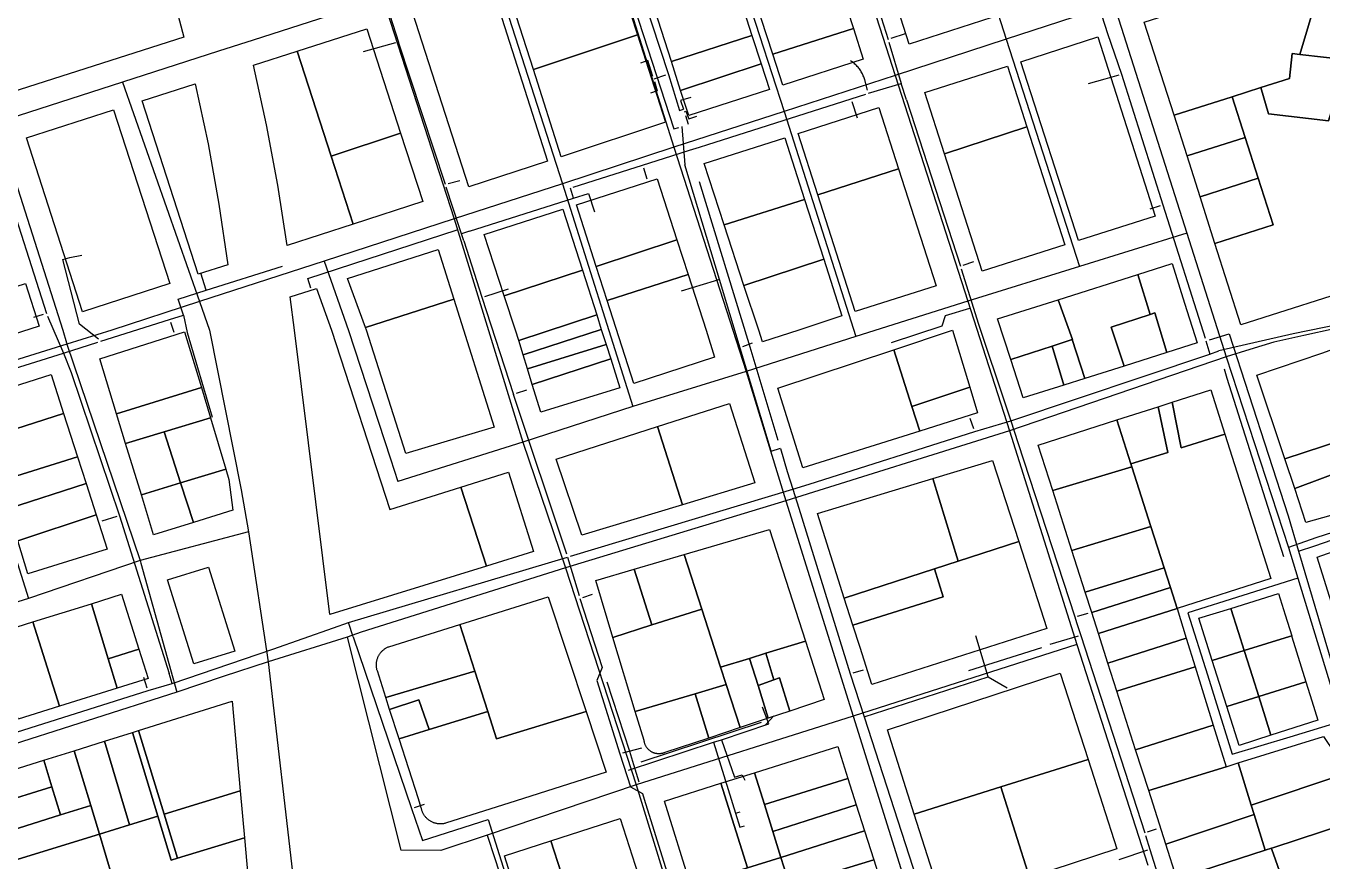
# Model space of a CAD drawing. Extents: x 1876309 to 1899261, y 443723 to 466661.
# Drawn here: x 1890932 to 1893052, y 454132 to 455498 of the extents above; entities that cross this region are included whole.
import ezdxf

# ---------------------------------------------------------------- set-up
doc = ezdxf.new("R2010")
doc.units = 0
doc.header["$MEASUREMENT"] = 0
for name, color, linetype in [('Parcels', 31, 'Continuous'), ('Roads', 7, 'Continuous'), ('Waterlines', 5, 'Continuous')]:
    doc.layers.add(name, color=color, linetype=linetype)

msp = doc.modelspace()

# ---------------------------------------------------------------- linework, layer by layer
at = {"layer": 'Parcels'}
for points in [[(1890977.2, 456127), (1891027.6, 456000.1), (1891074.2, 455871.9), (1891116.9, 455742.2), (1891155.8, 455611.4), (1891190.8, 455479.5), (1890909.1, 455389.6), (1890700, 456038.5), (1890977.2, 456127)], [(1891624.1, 455782.5), (1891785.6, 455276.6), (1891656.8, 455234.9), (1891493.5, 455740.8), (1891624.1, 455782.5)], [(1893093, 455442.4), (1893015.8, 455451.2), (1893060, 455599.2), (1893419.5, 455713.7), (1893517.3, 455407.8), (1893383.2, 455364.7), (1893381.7, 455347.1), (1893269.1, 455356.4), (1893107.6, 455369.8), (1893126.5, 455438.5), (1893093, 455442.4)], [(1891762.3, 455426.7), (1891717.9, 455565.7), (1891888.1, 455620), (1891932.5, 455483.1), (1891762.3, 455426.7)], [(1892952.2, 455397.1), (1892905.4, 455382.1), (1892810.1, 455351.8), (1892761.5, 455504.1), (1893060, 455599.2), (1893015.8, 455451.2), (1893003.5, 455452.6), (1892998.8, 455411.9), (1892952.2, 455397.1)], [(1891955.9, 455538.6), (1891992.7, 455550.1), (1892088.6, 455579.9), (1892119.8, 455482.3), (1891987.9, 455439.4), (1891960.7, 455524), (1891955.9, 455538.6)], [(1892257.6, 455581), (1892285.7, 455493.5), (1892153.8, 455451.5), (1892125.5, 455538.4), (1892257.6, 455581)], [(1892348.9, 455555.3), (1892484.2, 455598.1), (1892512, 455511.7), (1892377, 455467.9), (1892348.9, 455555.3)], [(1891545.1, 455322.3), (1891431.5, 455284.7), (1891375.7, 455456.4), (1891490, 455492.9), (1891545.1, 455322.3)], [(1892153.8, 455451.5), (1892285.7, 455493.5), (1892301.7, 455443.6), (1892170.1, 455401), (1892153.8, 455451.5)], [(1891762.3, 455426.7), (1891932.5, 455483.1), (1891978.6, 455340.4), (1891807.9, 455283.8), (1891762.3, 455426.7)], [(1892134.8, 455435.7), (1892003.1, 455392.4), (1891987.9, 455439.4), (1892119.8, 455482.3), (1892134.8, 455435.7)], [(1892685.3, 455479.8), (1892779.1, 455186.5), (1892653.7, 455146.6), (1892559.5, 455439.3), (1892685.3, 455479.8)], [(1891375.7, 455456.4), (1891431.5, 455284.7), (1891467.5, 455173.7), (1891359.3, 455138.6), (1891344.2, 455237.5), (1891326, 455335.9), (1891304.7, 455433.7), (1891375.7, 455456.4)], [(1893093, 455442.4), (1893062.9, 455342.4), (1892964.8, 455354), (1892952.2, 455397.1), (1892998.8, 455411.9), (1893003.5, 455452.6), (1893015.8, 455451.2), (1893093, 455442.4)], [(1892134.8, 455435.7), (1892148.2, 455393.9), (1892016.4, 455351.3), (1892003.1, 455392.4), (1892134.8, 455435.7)], [(1892569.4, 455332.9), (1892434.4, 455288.8), (1892402.4, 455388.7), (1892537.5, 455432.2), (1892569.4, 455332.9)], [(1892952.2, 455397.1), (1892964.8, 455354), (1893062.9, 455342.4), (1893093, 455442.4), (1893126.5, 455438.5), (1893107.6, 455369.8), (1893104.1, 455357.1), (1893110.2, 455285.3), (1893111.1, 455258), (1893115.6, 455208.2), (1893116.2, 455202.3), (1893121.1, 455156.4), (1893122.1, 455146.5), (1893125.5, 455106.6), (1893128.2, 455075.3), (1892919.4, 455008.8), (1892876.9, 455142.2), (1892972.2, 455172.5), (1892947.9, 455248.7), (1892926.7, 455315.4), (1892905.4, 455382.1), (1892952.2, 455397.1)], [(1891262.7, 455107.3), (1891213.8, 455091.6), (1891122.2, 455375.4), (1891209.2, 455403.2), (1891230.2, 455305.2), (1891248, 455206.5), (1891262.7, 455107.3)], [(1892926.7, 455315.4), (1892831.3, 455285.1), (1892810.1, 455351.8), (1892905.4, 455382.1), (1892926.7, 455315.4)], [(1891075.3, 455360.5), (1891167.8, 455076.7), (1891024.8, 455030.4), (1890933.1, 455315), (1891075.3, 455360.5)], [(1892359.4, 455264), (1892227.5, 455221.7), (1892195.4, 455322.1), (1892327.2, 455364.5), (1892359.4, 455264)], [(1892569.4, 455332.9), (1892631.5, 455139.5), (1892496.2, 455096.5), (1892434.4, 455288.8), (1892569.4, 455332.9)], [(1891545.1, 455322.3), (1891581.2, 455210.4), (1891467.5, 455173.7), (1891431.5, 455284.7), (1891545.1, 455322.3)], [(1892205.8, 455214.1), (1892074.1, 455172.4), (1892041.8, 455272.6), (1892173.5, 455315), (1892205.8, 455214.1)], [(1892947.9, 455248.7), (1892852.6, 455218.4), (1892831.3, 455285.1), (1892926.7, 455315.4), (1892947.9, 455248.7)], [(1892359.4, 455264), (1892420.9, 455072.6), (1892288.8, 455030.5), (1892227.5, 455221.7), (1892359.4, 455264)], [(1891997, 455147.8), (1891865.1, 455104.5), (1891833, 455205.3), (1891964.9, 455247.8), (1891997, 455147.8)], [(1892852.6, 455218.4), (1892947.9, 455248.7), (1892972.2, 455172.5), (1892876.9, 455142.2), (1892852.6, 455218.4)], [(1891842.4, 455098.3), (1891714.7, 455056.6), (1891682, 455156.7), (1891810.6, 455198.1), (1891842.4, 455098.3)], [(1892205.8, 455214.1), (1892237.2, 455116.2), (1892106.2, 455073.1), (1892074.1, 455172.4), (1892205.8, 455214.1)], [(1891632.1, 455051), (1891487.7, 455004.3), (1891458.4, 455084.7), (1891606.3, 455132.3), (1891632.1, 455051)], [(1892015.2, 455091.2), (1891882.9, 455048.9), (1891865.1, 455104.5), (1891997, 455147.8), (1892015.2, 455091.2)], [(1892106.2, 455073.1), (1892237.2, 455116.2), (1892266.9, 455023.6), (1892196.4, 455000), (1892137.1, 454980.9), (1892131.2, 455000), (1892106.2, 455073.1)], [(1891714.7, 455056.6), (1891842.4, 455098.3), (1891865.8, 455025.1), (1891738.2, 454983.5), (1891733.2, 455000), (1891714.7, 455056.6)], [(1892015.2, 455091.2), (1892044.6, 455000), (1892058.4, 454956.2), (1891926.4, 454913), (1891882.9, 455048.9), (1892015.2, 455091.2)], [(1892770.8, 455025.9), (1892707.2, 455005.3), (1892728.7, 454941.5), (1892664.1, 454921.1), (1892643.6, 454984.7), (1892644.1, 454984.9), (1892620.5, 455050), (1892750.7, 455091.4), (1892770.8, 455025.9)], [(1892798.3, 454963.5), (1892778.5, 455028.4), (1892770.8, 455025.9), (1892750.7, 455091.4), (1892806.9, 455109.3), (1892827.4, 455044.2), (1892847.9, 454979.2), (1892798.3, 454963.5)], [(1890931.5, 455076.4), (1890953.9, 455006.6), (1890866.5, 454978.7), (1890844.2, 455048.5), (1890931.5, 455076.4)], [(1891643.8, 454743.3), (1891685.4, 454614.2), (1891429.5, 454535), (1891371.4, 455000), (1891364.6, 455054.5), (1891407.8, 455068.4), (1891432.2, 455000), (1891527.5, 454706.6), (1891643.8, 454743.3)], [(1891632.1, 455051), (1891698.3, 454841.4), (1891553.4, 454798.4), (1891489.3, 455000), (1891487.7, 455004.3), (1891632.1, 455051)], [(1892620.5, 455050), (1892644.1, 454984.9), (1892643.6, 454984.7), (1892610.9, 454974.2), (1892543.1, 454952.2), (1892521.2, 455018.5), (1892620.5, 455050)], [(1892770.8, 455025.9), (1892778.5, 455028.4), (1892798.3, 454963.5), (1892728.7, 454941.5), (1892707.2, 455005.3), (1892770.8, 455025.9)], [(1891745.6, 454959.8), (1891738.2, 454983.5), (1891865.8, 455025.1), (1891873.3, 455001.5), (1891745.6, 454959.8)], [(1891219.2, 454906.5), (1891080.6, 454863.2), (1891053, 454953.3), (1891191.9, 454997.7), (1891219.2, 454906.5)], [(1891752.7, 454936.7), (1891745.6, 454959.8), (1891873.3, 455001.5), (1891881.2, 454976.8), (1891752.7, 454936.7)], [(1892351.8, 454968.2), (1892447.7, 455000.1), (1892475.9, 454906.7), (1892381.3, 454875.2), (1892351.8, 454968.2)], [(1892643.6, 454984.7), (1892664.1, 454921.1), (1892629.9, 454910.3), (1892610.9, 454974.2), (1892643.6, 454984.7)], [(1893146.8, 454870.7), (1893079.6, 454844.5), (1893085.9, 454820.9), (1892991.2, 454789.5), (1892945.5, 454926.5), (1893051.6, 454962.3), (1893065.4, 454967.2), (1893079.3, 454971.7), (1893093.3, 454975.7), (1893107.5, 454979.2), (1893121.8, 454982.2), (1893136.1, 454984.8), (1893138.5, 454959.3), (1893141.9, 454923), (1893146.8, 454870.7)], [(1891752.7, 454936.7), (1891881.2, 454976.8), (1891888.7, 454953.2), (1891760.5, 454911.3), (1891752.7, 454936.7)], [(1892351.8, 454968.2), (1892381.3, 454875.2), (1892394.1, 454835.2), (1892203.1, 454774.9), (1892162.2, 454905.1), (1892351.8, 454968.2)], [(1892629.9, 454910.3), (1892563.4, 454889.3), (1892543.1, 454952.2), (1892610.9, 454974.2), (1892629.9, 454910.3)], [(1891888.7, 454953.2), (1891903.9, 454905.7), (1891774.6, 454865.9), (1891760.5, 454911.3), (1891888.7, 454953.2)], [(1890994, 454863.9), (1890867.6, 454823.6), (1890848, 454887.8), (1890973.6, 454927.9), (1890994, 454863.9)], [(1891219.2, 454906.5), (1891234.1, 454856.8), (1891158.2, 454833.9), (1891095.4, 454814.9), (1891080.6, 454863.2), (1891219.2, 454906.5)], [(1892394.1, 454835.2), (1892381.3, 454875.2), (1892475.9, 454906.7), (1892488.4, 454865), (1892394.1, 454835.2)], [(1892893.4, 454829.8), (1892821.5, 454807.8), (1892807.3, 454882.3), (1892870.3, 454902.4), (1892893.4, 454829.8)], [(1891965.1, 454842.4), (1892082.8, 454880.1), (1892124.4, 454750.4), (1892006.2, 454714.6), (1891965.1, 454842.4)], [(1892893.4, 454829.8), (1892968.3, 454594.1), (1892815.1, 454544.7), (1892804.1, 454579.1), (1892793.8, 454611.3), (1892772.2, 454679.1), (1892741, 454776.8), (1892739.6, 454781.3), (1892800.1, 454800), (1892784, 454874.9), (1892807.3, 454882.3), (1892821.5, 454807.8), (1892893.4, 454829.8)], [(1890994, 454863.9), (1891016.6, 454793.2), (1890889.1, 454752.9), (1890867.6, 454823.6), (1890994, 454863.9)], [(1891234.1, 454856.8), (1891259.3, 454773), (1891185.3, 454750.4), (1891158.2, 454833.9), (1891234.1, 454856.8)], [(1892784, 454874.9), (1892800.1, 454800), (1892739.6, 454781.3), (1892716.5, 454853.4), (1892784, 454874.9)], [(1893007.4, 454741.2), (1893098.2, 454775.2), (1893085.9, 454820.9), (1893079.6, 454844.5), (1893146.8, 454870.7), (1893161.4, 454714.1), (1893156.2, 454714.4), (1893151.1, 454714.6), (1893145.9, 454714.6), (1893140.7, 454714.4), (1893135.6, 454714), (1893130.4, 454713.5), (1893125.3, 454712.8), (1893120.2, 454712), (1893115.2, 454711), (1893110.7, 454709.9), (1893106.3, 454708.7), (1893101.9, 454707.4), (1893097.5, 454705.9), (1893025.9, 454685.7), (1893007.4, 454741.2)], [(1892006.2, 454714.6), (1891841.7, 454664.8), (1891799.5, 454789.4), (1891965.1, 454842.4), (1892006.2, 454714.6)], [(1892716.5, 454853.4), (1892739.6, 454781.3), (1892741, 454776.8), (1892611.6, 454737.9), (1892587.9, 454812.3), (1892716.5, 454853.4)], [(1891158.2, 454833.9), (1891185.3, 454750.4), (1891121.1, 454730.8), (1891095.4, 454814.9), (1891158.2, 454833.9)], [(1893085.9, 454820.9), (1893098.2, 454775.2), (1893007.4, 454741.2), (1892991.2, 454789.5), (1893085.9, 454820.9)], [(1890902.9, 454707.8), (1890889.1, 454752.9), (1891016.6, 454793.2), (1891030.6, 454749.4), (1890902.9, 454707.8)], [(1891206.2, 454685.8), (1891185.3, 454750.4), (1891259.3, 454773), (1891264.4, 454756), (1891270.9, 454705.9), (1891206.2, 454685.8)], [(1892556.3, 454654.2), (1892456.8, 454622.1), (1892415.5, 454757.6), (1892513.3, 454787.2), (1892556.3, 454654.2)], [(1892643.1, 454639.5), (1892611.6, 454737.9), (1892741, 454776.8), (1892772.2, 454679.1), (1892643.1, 454639.5)], [(1891643.8, 454743.3), (1891721.6, 454767.9), (1891762.4, 454638), (1891685.4, 454614.2), (1891643.8, 454743.3)], [(1892415.5, 454757.6), (1892456.8, 454622.1), (1892418.1, 454609.5), (1892270.8, 454562), (1892226.7, 454700.4), (1892415.5, 454757.6)], [(1891030.6, 454749.4), (1891047, 454698.1), (1890918.8, 454655.8), (1890902.9, 454707.8), (1891030.6, 454749.4)], [(1891206.2, 454685.8), (1891141.1, 454665.5), (1891121.1, 454730.8), (1891185.3, 454750.4), (1891206.2, 454685.8)], [(1890918.8, 454655.8), (1891047, 454698.1), (1891064.9, 454641.9), (1890935.3, 454601.6), (1890918.8, 454655.8)], [(1892207.2, 454491.5), (1892142.7, 454471.6), (1892115.9, 454463.3), (1892068.4, 454448.7), (1892037.6, 454544), (1892008.8, 454633), (1892148.7, 454674.2), (1892207.2, 454491.5)], [(1892772.2, 454679.1), (1892793.8, 454611.3), (1892664.8, 454571.8), (1892643.1, 454639.5), (1892772.2, 454679.1)], [(1892285, 454517.5), (1892432.5, 454563.9), (1892418.1, 454609.5), (1892456.8, 454622.1), (1892556.3, 454654.2), (1892602.1, 454512.4), (1892315.9, 454420.7), (1892296.7, 454481), (1892285, 454517.5)], [(1893096.6, 454647.5), (1893125.6, 454554.2), (1893073.1, 454536.8), (1893044.3, 454628.9), (1893096.6, 454647.5)], [(1892008.8, 454633), (1892037.6, 454544), (1891956.1, 454517.9), (1891927.3, 454609.1), (1892008.8, 454633)], [(1891231, 454612.7), (1891274, 454475.2), (1891206.8, 454454.1), (1891163.7, 454591.6), (1891231, 454612.7)], [(1891927.3, 454609.1), (1891956.1, 454517.9), (1891892.4, 454497.4), (1891864.2, 454590.6), (1891927.3, 454609.1)], [(1892418.1, 454609.5), (1892432.5, 454563.9), (1892285, 454517.5), (1892270.8, 454562), (1892418.1, 454609.5)], [(1892793.8, 454611.3), (1892804.1, 454579.1), (1892675.5, 454538.1), (1892664.8, 454571.8), (1892793.8, 454611.3)], [(1891117.1, 454478.1), (1891066.8, 454462.4), (1891039.4, 454552.7), (1891088.8, 454568.2), (1891117.1, 454478.1)], [(1891848.4, 454376.5), (1891701.8, 454331.6), (1891687.5, 454376.5), (1891666.5, 454442.6), (1891642.2, 454518.7), (1891786.2, 454563.7), (1891848.4, 454376.5)], [(1892804.1, 454579.1), (1892815.1, 454544.7), (1892686.5, 454503.8), (1892675.5, 454538.1), (1892804.1, 454579.1)], [(1892903.2, 454545), (1892980.8, 454569.6), (1892991.7, 454534.5), (1893002.5, 454499.9), (1892999.1, 454498.9), (1892924.9, 454476.1), (1892915.6, 454505.8), (1892903.2, 454545)], [(1891066.8, 454462.4), (1891081.3, 454414.7), (1890987.1, 454385.2), (1890943.7, 454522.8), (1891039.4, 454552.7), (1891066.8, 454462.4)], [(1892077.5, 454420.4), (1892026.6, 454405.4), (1891929, 454376.6), (1891892.4, 454497.4), (1891956.1, 454517.9), (1892037.6, 454544), (1892068.4, 454448.7), (1892077.5, 454420.4)], [(1892830, 454496.5), (1892702, 454455.3), (1892686.5, 454503.8), (1892815.1, 454544.7), (1892830, 454496.5)], [(1892903.2, 454545), (1892915.6, 454505.8), (1892924.9, 454476.1), (1892872.5, 454459.9), (1892850.8, 454528.9), (1892903.2, 454545)], [(1890906.5, 454406.3), (1890894.7, 454444.1), (1890876.6, 454501.8), (1890943.7, 454522.8), (1890987.1, 454385.2), (1890919.7, 454364.1), (1890906.5, 454406.3)], [(1891642.2, 454518.7), (1891666.5, 454442.6), (1891521, 454399.1), (1891507.1, 454442.7), (1891506.7, 454443.7), (1891506.4, 454444.8), (1891506.2, 454445.9), (1891506, 454446.9), (1891505.8, 454448), (1891505.7, 454449.1), (1891505.6, 454450.2), (1891505.5, 454451.3), (1891505.5, 454452.4), (1891505.5, 454453.5), (1891505.5, 454454.6), (1891505.6, 454455.7), (1891505.7, 454456.8), (1891505.9, 454457.8), (1891506.1, 454458.9), (1891506.3, 454460), (1891506.6, 454461.1), (1891506.9, 454462.1), (1891507.2, 454463.2), (1891507.6, 454464.2), (1891508, 454465.2), (1891508.5, 454466.2), (1891509, 454467.2), (1891509.5, 454468.1), (1891510, 454469.1), (1891510.6, 454470), (1891511.2, 454470.9), (1891511.9, 454471.8), (1891512.5, 454472.7), (1891513.2, 454473.5), (1891514, 454474.3), (1891514.7, 454475.1), (1891515.5, 454475.9), (1891516.3, 454476.6), (1891517.2, 454477.3), (1891518, 454478), (1891518.9, 454478.7), (1891519.8, 454479.3), (1891520.8, 454479.9), (1891521.7, 454480.4), (1891522.7, 454481), (1891523.6, 454481.4), (1891524.6, 454481.9), (1891525.7, 454482.3), (1891642.2, 454518.7)], [(1892830, 454496.5), (1892844.6, 454449.2), (1892716.5, 454409.9), (1892702, 454455.3), (1892830, 454496.5)], [(1893002.5, 454499.9), (1893002.9, 454498.5), (1893025.9, 454424.7), (1892948.7, 454400.8), (1892938.4, 454433.4), (1892925.4, 454474.7), (1892924.9, 454476.1), (1892999.1, 454498.9), (1893002.5, 454499.9)], [(1891117.1, 454478.1), (1891132, 454430.6), (1891081.3, 454414.7), (1891066.8, 454462.4), (1891117.1, 454478.1)], [(1892181.6, 454377), (1892164.7, 454431.5), (1892155.4, 454428.2), (1892142.7, 454471.6), (1892207.2, 454491.5), (1892237.8, 454395.8), (1892181.6, 454377)], [(1892948.7, 454400.8), (1892896.3, 454384.5), (1892872.5, 454459.9), (1892924.9, 454476.1), (1892925.4, 454474.7), (1892938.4, 454433.4), (1892948.7, 454400.8)], [(1892129.9, 454419), (1892146.5, 454365.4), (1892100.2, 454350), (1892077.5, 454420.4), (1892068.4, 454448.7), (1892115.9, 454463.3), (1892129.9, 454419)], [(1892142.7, 454471.6), (1892155.4, 454428.2), (1892129.9, 454419), (1892115.9, 454463.3), (1892142.7, 454471.6)], [(1891591.7, 454346.8), (1891575, 454395.2), (1891527.2, 454379.9), (1891521, 454399.1), (1891666.5, 454442.6), (1891687.5, 454376.5), (1891591.7, 454346.8)], [(1892385.3, 454208.3), (1892341.2, 454346.2), (1892623.9, 454439.3), (1892669.5, 454298.1), (1892526.6, 454253), (1892385.3, 454208.3)], [(1892844.6, 454449.2), (1892874.1, 454354), (1892747.2, 454313.8), (1892716.5, 454409.9), (1892844.6, 454449.2)], [(1892026.6, 454405.4), (1892077.5, 454420.4), (1892100.2, 454350), (1892049, 454333), (1892026.6, 454405.4)], [(1892155.4, 454428.2), (1892164.7, 454431.5), (1892181.6, 454377), (1892146.5, 454365.4), (1892129.9, 454419), (1892155.4, 454428.2)], [(1892968.6, 454337.7), (1892959.1, 454367.8), (1892948.7, 454400.8), (1893025.9, 454424.7), (1893035.5, 454393.8), (1893045.3, 454362.3), (1892968.6, 454337.7)], [(1891116.5, 454345.3), (1891269.7, 454393.4), (1891282.8, 454246.8), (1891158.3, 454208.3), (1891116.5, 454345.3)], [(1891591.7, 454346.8), (1891542.7, 454331.7), (1891527.2, 454379.9), (1891575, 454395.2), (1891591.7, 454346.8)], [(1892049, 454333), (1891977.3, 454309.2), (1891976.6, 454308.9), (1891975.8, 454308.6), (1891975, 454308.3), (1891974.1, 454308), (1891973.3, 454307.8), (1891972.5, 454307.6), (1891971.7, 454307.5), (1891970.8, 454307.4), (1891970, 454307.3), (1891969.1, 454307.2), (1891968.3, 454307.2), (1891967.4, 454307.2), (1891966.6, 454307.2), (1891965.7, 454307.2), (1891964.9, 454307.3), (1891964, 454307.4), (1891963.2, 454307.6), (1891962.4, 454307.7), (1891961.5, 454307.9), (1891960.7, 454308.1), (1891959.9, 454308.4), (1891959.1, 454308.7), (1891958.3, 454309), (1891957.5, 454309.3), (1891956.8, 454309.7), (1891956, 454310.1), (1891955.3, 454310.5), (1891954.6, 454310.9), (1891953.8, 454311.4), (1891953.2, 454311.9), (1891952.5, 454312.4), (1891951.8, 454313), (1891951.2, 454313.5), (1891950.6, 454314.1), (1891950, 454314.7), (1891949.4, 454315.3), (1891948.8, 454316), (1891948.3, 454316.6), (1891947.8, 454317.3), (1891947.3, 454318), (1891946.9, 454318.7), (1891946.4, 454319.5), (1891946, 454320.2), (1891945.6, 454321), (1891945.3, 454321.8), (1891945, 454322.5), (1891944.7, 454323.3), (1891944.4, 454324.1), (1891944.2, 454325), (1891943.9, 454325.8), (1891943.8, 454326.6), (1891943.6, 454327.4), (1891943.5, 454328.3), (1891943.4, 454329.1), (1891929, 454376.6), (1892026.6, 454405.4), (1892049, 454333)], [(1892968.6, 454337.7), (1892916.4, 454321), (1892896.3, 454384.5), (1892948.7, 454400.8), (1892959.1, 454367.8), (1892968.6, 454337.7)], [(1891848.4, 454376.5), (1891881.4, 454277.3), (1891734, 454230.3), (1891618.6, 454193.5), (1891617.6, 454193.3), (1891616.5, 454193), (1891615.4, 454192.8), (1891614.3, 454192.7), (1891613.2, 454192.6), (1891612.1, 454192.5), (1891611, 454192.4), (1891609.9, 454192.4), (1891608.8, 454192.5), (1891607.7, 454192.5), (1891606.6, 454192.6), (1891605.5, 454192.8), (1891604.4, 454193), (1891603.3, 454193.2), (1891602.2, 454193.5), (1891601.2, 454193.8), (1891600.1, 454194.1), (1891599.1, 454194.5), (1891598.1, 454194.9), (1891597.1, 454195.3), (1891596.1, 454195.8), (1891595.1, 454196.3), (1891594.1, 454196.8), (1891593.2, 454197.4), (1891592.3, 454198), (1891591.4, 454198.7), (1891590.5, 454199.3), (1891589.6, 454200.1), (1891588.8, 454200.8), (1891588, 454201.5), (1891587.2, 454202.3), (1891586.5, 454203.1), (1891585.8, 454204), (1891585.1, 454204.8), (1891584.4, 454205.7), (1891583.8, 454206.6), (1891583.2, 454207.6), (1891582.6, 454208.5), (1891582.1, 454209.5), (1891581.6, 454210.5), (1891581.1, 454211.5), (1891580.7, 454212.5), (1891580.3, 454213.5), (1891580, 454214.6), (1891579.7, 454215.6), (1891579.4, 454216.7), (1891579.1, 454217.8), (1891578.9, 454218.9), (1891574.2, 454233.5), (1891558.4, 454282.8), (1891542.7, 454331.7), (1891591.7, 454346.8), (1891687.5, 454376.5), (1891701.8, 454331.6), (1891848.4, 454376.5)], [(1892874.1, 454354), (1892895.1, 454286), (1892768.6, 454247), (1892747.2, 454313.8), (1892874.1, 454354)], [(1891060.6, 454327.8), (1891101.9, 454190.9), (1891052.4, 454175.6), (1891038.3, 454222.6), (1891011.2, 454312.3), (1891060.6, 454327.8)], [(1891106.5, 454342.2), (1891148.2, 454205.2), (1891101.9, 454190.9), (1891060.6, 454327.8), (1891106.5, 454342.2)], [(1891116.5, 454345.3), (1891158.3, 454208.3), (1891180.4, 454136.2), (1891170.1, 454133), (1891148.2, 454205.2), (1891106.5, 454342.2), (1891116.5, 454345.3)], [(1892914.9, 454292.2), (1893054.4, 454335.5), (1893092.9, 454278.5), (1893093.1, 454278.2), (1893093.3, 454278), (1893093.5, 454277.7), (1893093.6, 454277.5), (1893093.8, 454277.2), (1893094, 454277), (1893094.1, 454276.7), (1893094.3, 454276.4), (1893094.4, 454276.2), (1892936.2, 454223.2), (1892914.9, 454292.2)], [(1890989, 454207.2), (1890974.9, 454253), (1890961.5, 454296.8), (1891011.2, 454312.3), (1891038.3, 454222.6), (1890989, 454207.2)], [(1892276.7, 454267), (1892140, 454224.4), (1892123.7, 454276.2), (1892260.2, 454319.3), (1892276.7, 454267)], [(1890883.1, 454224.7), (1890869.4, 454267.9), (1890961.5, 454296.8), (1890974.9, 454253), (1890883.1, 454224.7)], [(1892573.9, 454104.8), (1892526.6, 454253), (1892669.5, 454298.1), (1892716.8, 454151.9), (1892573.9, 454104.8)], [(1892895.1, 454286), (1892914.9, 454292.2), (1892936.2, 454223.2), (1892941.1, 454208), (1892796.5, 454159.6), (1892768.6, 454247), (1892895.1, 454286)], [(1892140, 454224.4), (1892153.9, 454180.1), (1892167.2, 454137.8), (1892112.2, 454120.4), (1892069.1, 454259), (1892123.7, 454276.2), (1892140, 454224.4)], [(1892276.7, 454267), (1892290.4, 454223.9), (1892153.9, 454180.1), (1892140, 454224.4), (1892276.7, 454267)], [(1892969.4, 454152.8), (1892959.1, 454149.5), (1892941.1, 454208), (1892936.2, 454223.2), (1893094.4, 454276.2), (1893101.5, 454264.9), (1893108.2, 454253.5), (1893114.6, 454241.8), (1893120.4, 454229.9), (1893125.9, 454217.8), (1893131, 454205.5), (1892973.1, 454154.1), (1892969.4, 454152.8)], [(1890989, 454207.2), (1890897.6, 454178.7), (1890883.1, 454224.7), (1890974.9, 454253), (1890989, 454207.2)], [(1891282.8, 454246.8), (1891289.7, 454169.5), (1891180.4, 454136.2), (1891158.3, 454208.3), (1891282.8, 454246.8)], [(1892069.1, 454259), (1892112.2, 454120.4), (1892019.7, 454091.2), (1891976.6, 454229.9), (1892069.1, 454259)], [(1892385.3, 454208.3), (1892526.6, 454253), (1892573.9, 454104.8), (1892433.3, 454058.5), (1892385.3, 454208.3)], [(1890989, 454207.2), (1891038.3, 454222.6), (1891052.4, 454175.6), (1890912.3, 454132.4), (1890897.6, 454178.7), (1890989, 454207.2)], [(1892167.2, 454137.8), (1892153.9, 454180.1), (1892290.4, 454223.9), (1892304, 454181), (1892167.2, 454137.8)], [(1891180.4, 454136.2), (1891289.7, 454169.5), (1891296.8, 454089.3), (1891097.2, 454026.8), (1891073.5, 454105.7), (1891052.4, 454175.6), (1891101.9, 454190.9), (1891148.2, 454205.2), (1891170.1, 454133), (1891180.4, 454136.2)], [(1891790.9, 454164.8), (1891904.3, 454201.1), (1891938.3, 454094.4), (1891824.5, 454060.2), (1891790.9, 454164.8)], [(1892959.1, 454149.5), (1892814.8, 454102.4), (1892796.5, 454159.6), (1892941.1, 454208), (1892959.1, 454149.5)], [(1893131, 454205.5), (1893133.2, 454198.9), (1893135.3, 454192.2), (1893137.2, 454185.5), (1893138.8, 454178.7), (1893140.3, 454171.8), (1893141, 454168.3), (1893144, 454136.2), (1893147.2, 454100.5), (1893003.6, 454055.2), (1892970.2, 454150.6), (1892969.4, 454152.8), (1892973.1, 454154.1), (1893131, 454205.5)], [(1892318.9, 454133.9), (1892181.6, 454091.9), (1892167.2, 454137.8), (1892304, 454181), (1892318.9, 454133.9)], [(1891052.4, 454175.6), (1891073.5, 454105.7), (1890933.8, 454064.5), (1890912.3, 454132.4), (1891052.4, 454175.6)], [(1891858.4, 453871.7), (1891805.1, 453854.4), (1891714.8, 454140.4), (1891790.9, 454164.8), (1891824.5, 454060.2), (1891836, 454024.5), (1891852.1, 453974.5), (1891829.4, 453967.4), (1891858.4, 453871.7)], [(1892214.8, 453986.4), (1892067.2, 453938.4), (1892019.7, 454091.2), (1892112.2, 454120.4), (1892167.2, 454137.8), (1892181.6, 454091.9), (1892197.4, 454041.8), (1892214.8, 453986.4)], [(1892969.4, 454152.8), (1892970.2, 454150.6), (1893003.6, 454055.2), (1893006.3, 454047.3), (1892848.4, 453997.2), (1892814.8, 454102.4), (1892959.1, 454149.5), (1892969.4, 454152.8)], [(1892334.3, 454085.3), (1892197.4, 454041.8), (1892181.6, 454091.9), (1892318.9, 454133.9), (1892334.3, 454085.3)]]:
    msp.add_lwpolyline(points, close=True, dxfattribs=at)
at = {"layer": 'Roads'}
for p, q in [((1892420.4, 455835.6), (1892535.7, 455476.3)), ((1892238.5, 455776.7), (1892354.1, 455417)), ((1892055.8, 455718.3), (1892172.6, 455358)), ((1891693.9, 455599.5), (1891809.7, 455239.8)), ((1891515.8, 455543.1), (1891303.9, 455474.5)), ((1891515.8, 455543.1), (1891632.6, 455182.3)), ((1891919.4, 455529.3), (1891992.2, 455299.4)), ((1892711.5, 455533.4), (1892535.7, 455476.3)), ((1892711.5, 455533.4), (1892831.2, 455159.1)), ((1892535.7, 455476.3), (1892354.1, 455417)), ((1892535.7, 455476.3), (1892655.5, 455104.5)), ((1892354.1, 455417), (1892172.6, 455358)), ((1892354.1, 455417), (1892472.7, 455047.4)), ((1891090, 455405.8), (1890884.2, 455339.4)), ((1891090, 455405.8), (1891215.9, 455046.8)), ((1892172.6, 455358), (1891992.2, 455299.4)), ((1892172.6, 455358), (1892289.7, 454989.8)), ((1891992.2, 455299.4), (1891809.7, 455239.8)), ((1891992.2, 455299.4), (1892110.3, 454932.5)), ((1891809.7, 455239.8), (1891632.6, 455182.3)), ((1891809.7, 455239.8), (1891925, 454875.2)), ((1891632.6, 455182.3), (1891420.3, 455113.3)), ((1891632.6, 455182.3), (1891745.1, 454816.8)), ((1892831.2, 455159.1), (1892655.5, 455104.5)), ((1892831.2, 455159.1), (1892895.3, 454956.8)), ((1891420.3, 455113.3), (1891215.9, 455046.8)), ((1892655.5, 455104.5), (1892472.7, 455047.4)), ((1892472.7, 455047.4), (1892289.7, 454989.8)), ((1892472.7, 455047.4), (1892541.2, 454835.5)), ((1892289.7, 454989.8), (1892110.3, 454932.5)), ((1890999.2, 454977.1), (1890822.5, 454922.1)), ((1890999.2, 454977.1), (1891119, 454623.2)), ((1892895.3, 454956.8), (1892541.2, 454835.5)), ((1892895.3, 454956.8), (1892997.2, 454644.9)), ((1890822.5, 454922.1), (1890936.5, 454561.4)), ((1892110.3, 454932.5), (1891925, 454875.2)), ((1892110.3, 454932.5), (1892175.3, 454720.9)), ((1891925, 454875.2), (1891745.1, 454816.8)), ((1892541.2, 454835.5), (1892175.3, 454720.9)), ((1892541.2, 454835.5), (1892651.1, 454486)), ((1891745.1, 454816.8), (1891540.4, 454752.5)), ((1891745.1, 454816.8), (1891815, 454611.5)), ((1892175.3, 454720.9), (1891815, 454611.5)), ((1892175.3, 454720.9), (1892285.3, 454368.5)), ((1891296.4, 454670.2), (1891119, 454623.2)), ((1891296.4, 454670.2), (1891328.7, 454457.8)), ((1892997.2, 454644.9), (1893012.3, 454594.4)), ((1891119, 454623.2), (1890936.5, 454561.4)), ((1891815, 454611.5), (1891930.3, 454256.2)), ((1893012.3, 454594.4), (1893083.8, 454360.6)), ((1890936.5, 454561.4), (1890748.2, 454502.5)), ((1891457.6, 454498.2), (1891328.7, 454457.8)), ((1891457.6, 454498.2), (1891545.7, 454149.6)), ((1892651.1, 454486), (1892285.3, 454368.5)), ((1892651.1, 454486), (1892767, 454124.8)), ((1891328.7, 454457.8), (1891373.3, 454071.3)), ((1891178.9, 454408), (1890817, 454292)), ((1892285.3, 454368.5), (1891930.3, 454256.2)), ((1892285.3, 454368.5), (1892399.4, 454004.1)), ((1891930.3, 454256.2), (1891686.4, 454174.1)), ((1891930.3, 454256.2), (1892042.9, 453890.2))]:
    msp.add_line(p, q, dxfattribs=at)
for points in [[(1891303.9, 455474.5), (1891247.4, 455456.5), (1891090, 455405.8)], [(1890884.2, 455339.4), (1890992.6, 455000.1), (1890998.4, 454979.3), (1890999.2, 454977.1)], [(1891420.3, 455113.3), (1891460.1, 454999.8), (1891528.3, 454789.7), (1891540.4, 454752.5)], [(1891215.9, 455046.8), (1891072.6, 455000.1), (1890999.2, 454977.1)], [(1891215.9, 455046.8), (1891232.3, 455000.1), (1891284.2, 454739), (1891296.4, 454670.2)], [(1893123.3, 455010.3), (1893072, 455002.3), (1893022.3, 454991.3), (1892973.5, 454980.4), (1892933.9, 454968.6), (1892895.3, 454956.8)], [(1893947.4, 454316.8), (1893203.7, 454671.7), (1893171.7, 454682.6), (1893146.9, 454685), (1893123.1, 454681.6), (1893084.7, 454674.1), (1893041.8, 454660.3), (1892997.2, 454644.9)], [(1891119, 454623.2), (1891120.4, 454619.2), (1891178.9, 454408)], [(1891815, 454611.5), (1891480.4, 454506.1), (1891457.6, 454498.2)], [(1893012.3, 454594.4), (1892832.9, 454538), (1892864.7, 454436.2)], [(1891328.7, 454457.8), (1891254.9, 454433.4), (1891178.9, 454408)], [(1892864.7, 454436.2), (1892905.3, 454306.4), (1893000.1, 454335.1), (1893083.8, 454360.6)], [(1891686.4, 454174.1), (1891611, 454148.9), (1891545.7, 454149.6)], [(1891686.4, 454174.1), (1891699, 454136.1), (1891804, 453812.5), (1891859.2, 453783.8), (1891916.4, 453361.8), (1891967.3, 452944.4)]]:
    msp.add_lwpolyline(points, dxfattribs=at)
at = {"layer": 'Waterlines', "color": 5}
for p, q in [((1891506, 455581.9), (1891541.6, 455471.3)), ((1891937, 455559.2), (1891983, 455418.6)), ((1892682.8, 455543.9), (1892701.3, 455485.3)), ((1891618.4, 455238.6), (1891541.6, 455471.3)), ((1892370.3, 455484.8), (1892346.8, 455477.1)), ((1892701.3, 455485.3), (1892724.3, 455418.7)), ((1891537, 455470), (1891484, 455455.4)), ((1891978.3, 455417.1), (1891959.1, 455410.8)), ((1892696.7, 455410.8), (1892669.4, 455402.9)), ((1892719.8, 455417.4), (1892696.7, 455410.8)), ((1892724.3, 455418.7), (1892791.7, 455205.1)), ((1892047.5, 455303.9), (1892305.8, 455386.5)), ((1892310.2, 455387.9), (1892363.9, 455403.8)), ((1892283.3, 455374.2), (1892291.7, 455347.3)), ((1892015.9, 455336.7), (1892011.4, 455350.9)), ((1892004.8, 455333.4), (1892010.2, 455270.4)), ((1892033.7, 455299.5), (1892047.5, 455303.9)), ((1891940.7, 455270.1), (1891988.7, 455285.1)), ((1891988.7, 455285.1), (1892004.2, 455290.1)), ((1892004.2, 455290.1), (1892017.8, 455294.4)), ((1892017.8, 455294.4), (1892033.7, 455299.5)), ((1891827.4, 455234.2), (1891940.7, 455270.1)), ((1891942.1, 455265.6), (1891947.7, 455248)), ((1892066.6, 455083.2), (1892010.2, 455270.4)), ((1890895.7, 455247.5), (1890965.9, 455027.5)), ((1891623.1, 455239.9), (1891641.9, 455245)), ((1892033.4, 455243.6), (1892114.6, 454978.4)), ((1891642, 455166), (1891619.8, 455234.2)), ((1891827.7, 455216.1), (1891822.8, 455232.7)), ((1891827.7, 455216.1), (1891852.3, 455223.9)), ((1891852.3, 455223.9), (1891862.1, 455193.5)), ((1891657.8, 455162.2), (1891827.7, 455216.1)), ((1892787.2, 455203.6), (1892770.4, 455197.9)), ((1892791.7, 455205.1), (1892860.9, 454987.3)), ((1891644.5, 455158), (1891642, 455166)), ((1891657.8, 455162.2), (1891644.5, 455158)), ((1891648.4, 455146.2), (1891644.5, 455158)), ((1891648.4, 455146.2), (1891678.2, 455054)), ((1891004.2, 455118.8), (1891023.8, 455122.8)), ((1892465.1, 455106.6), (1892482.6, 455112.5)), ((1891227.3, 455065.8), (1891218.4, 455093.3)), ((1891227.3, 455065.8), (1891352.1, 455105.1)), ((1892058.2, 455080.6), (1892003.9, 455064)), ((1892066.6, 455083.2), (1892058.2, 455080.6)), ((1892151.4, 454802.4), (1892066.6, 455083.2)), ((1891678.2, 455054), (1891729.5, 454895.2)), ((1891682.8, 455055.4), (1891721.6, 455067.8)), ((1890960.5, 455025.9), (1890944.7, 455021)), ((1890967.7, 455023.1), (1890993.5, 454962.6)), ((1891054.7, 454982.2), (1891167.3, 455017.7)), ((1891167.3, 455017.7), (1891189.9, 455024.6)), ((1891168.9, 455013), (1891174.1, 454997.1)), ((1891189.9, 455024.6), (1891195.8, 454996.1)), ((1891195.8, 454996.1), (1891237.1, 454857.6)), ((1890749.8, 454885.6), (1890993.5, 454962.6)), ((1890993.5, 454962.6), (1891050, 454980.7)), ((1890993.5, 454962.6), (1891006.2, 454930.8)), ((1892104.9, 454973.6), (1892120.6, 454979.3)), ((1892114.6, 454978.4), (1892162.1, 454820.5)), ((1892862.3, 454982.7), (1892868.4, 454961)), ((1892868.4, 454961), (1892883.6, 454966.1)), ((1892543.3, 454852), (1892868.4, 454961)), ((1891006.2, 454930.8), (1891085.4, 454696.6)), ((1892892, 454937), (1892896.5, 454921.4)), ((1892896.5, 454921.4), (1892988.9, 454629.8)), ((1891751.2, 454902.2), (1891734.2, 454896.7)), ((1891816.8, 454633.6), (1891729.5, 454895.2)), ((1892482.9, 454839), (1892476.8, 454855.9)), ((1892484.5, 454834.5), (1892543.3, 454852)), ((1892213.1, 454748.4), (1892484.5, 454834.5)), ((1892151.4, 454802.4), (1892166.2, 454806.9)), ((1892166.3, 454806.6), (1892177.6, 454768.9)), ((1892177.6, 454768.9), (1892186.4, 454739.9)), ((1891823, 454630.5), (1892186.4, 454739.9)), ((1892186.4, 454739.9), (1892213.1, 454748.4)), ((1892186.4, 454739.9), (1892196.4, 454708.8)), ((1892196.4, 454708.8), (1892280.6, 454438)), ((1891081.2, 454695.3), (1891056.4, 454687.5)), ((1891085.4, 454696.6), (1891166.3, 454438.8)), ((1892996.8, 454696.3), (1893013.9, 454638.5)), ((1893013.9, 454638.5), (1893040.2, 454647.4)), ((1893040.2, 454647.4), (1893083, 454662)), ((1891459.7, 454521.7), (1891818.3, 454629.1)), ((1891818.3, 454629.1), (1891837.1, 454566)), ((1893013.9, 454638.5), (1893079.3, 454418.2)), ((1891838.5, 454561.4), (1891875, 454448.3)), ((1891843.1, 454562.9), (1891859.1, 454568.1)), ((1891435.3, 454513.2), (1891459.7, 454521.7)), ((1891467.5, 454498.7), (1891459.7, 454521.7)), ((1892652, 454532.2), (1892669.5, 454537.2)), ((1891336.3, 454478.1), (1891435.3, 454513.2)), ((1891467.5, 454498.7), (1891562.9, 454217.6)), ((1892506, 454433), (1892486, 454500)), ((1892653.3, 454499.6), (1892606.9, 454486.1)), ((1891171.5, 454422.4), (1891336.3, 454478.1)), ((1892474.7, 454443.7), (1892594, 454481)), ((1891171.5, 454422.4), (1891166.3, 454438.8)), ((1892280.6, 454438), (1892303.5, 454367.5)), ((1892285.4, 454439.4), (1892302.3, 454444.5)), ((1892303.5, 454367.5), (1892506, 454433)), ((1892506, 454433), (1892537, 454415)), ((1891130.8, 454414.8), (1891124.9, 454432.1)), ((1891132.1, 454410.9), (1891171.5, 454422.4)), ((1890850.5, 454321.5), (1891132.1, 454410.9)), ((1892147.2, 454356.4), (1892137, 454383.5)), ((1892142.1, 454354.6), (1892155.5, 454369.5)), ((1891938.6, 454293.9), (1892135.3, 454358.8)), ((1892070, 454330), (1892147.2, 454356.4)), ((1892303.5, 454367.5), (1892401.1, 454066.5)), ((1892057, 454326), (1892070, 454330)), ((1891908.7, 454308.5), (1891939.8, 454317)), ((1891917.6, 454280.5), (1892057, 454326)), ((1892057, 454326), (1892093, 454210)), ((1891567.7, 454219.2), (1891584.2, 454224.9)), ((1892093, 454210), (1892100.2, 454212.4)), ((1892093, 454210), (1892100, 454187)), ((1892100, 454187), (1892107.8, 454189.6)), ((1892766.9, 454179.5), (1892781.4, 454184.3)), ((1892766.6, 454149.5), (1892719.8, 454133.7))]:
    msp.add_line(p, q, dxfattribs=at)
at = {"layer": 'Waterlines', "color": 3}
for p, q in [((1892327.3, 455523.7), (1892342.3, 455475.6)), ((1892343.7, 455471.1), (1892363.9, 455403.8)), ((1892372.6, 455376.9), (1892363.9, 455403.8)), ((1892372.6, 455376.9), (1892460.6, 455105.1)), ((1892462, 455100.5), (1892490.1, 455010.1)), ((1892490.1, 455010.1), (1892535.1, 454876.4)), ((1892535.1, 454876.4), (1892543.3, 454852)), ((1892543.3, 454852), (1892554.6, 454816.5)), ((1892554.6, 454816.5), (1892647.8, 454531)), ((1892647.8, 454531), (1892650.7, 454522)), ((1892650.7, 454522), (1892657.4, 454500.8)), ((1892657.4, 454500.8), (1892762.1, 454177.8)), ((1892763.5, 454173.3), (1892770.4, 454150.7)), ((1892770.4, 454150.7), (1892847.9, 453908.2))]:
    msp.add_line(p, q, dxfattribs=at)
at = {"layer": 'Waterlines', "color": 5}
for points in [[(1891891.8, 455638.9), (1891992, 455329.3), (1892000.2, 455331.9)], [(1891957.8, 455415), (1891949.4, 455441.2), (1891937.4, 455436.9)], [(1892308.9, 455392.6), (1892304.3, 455409.5), (1892303.8, 455411.3), (1892303.2, 455413), (1892302.6, 455414.7), (1892301.9, 455416.4), (1892301.2, 455418.1), (1892300.4, 455419.7), (1892299.5, 455421.3), (1892298.6, 455422.9), (1892297.6, 455424.5), (1892296.6, 455426), (1892295.5, 455427.5), (1892294.4, 455428.9), (1892293.2, 455430.3), (1892292, 455431.7), (1892290.7, 455433), (1892289.4, 455434.3), (1892288.1, 455435.5), (1892286.7, 455436.7), (1892285.3, 455437.8), (1892283.8, 455438.9), (1892282.3, 455439.9), (1892280.7, 455440.9)], [(1891983, 455418.6), (1892001.2, 455359.6), (1892007.7, 455361.8)], [(1891960.3, 455406.7), (1891964.7, 455391.7), (1891953.8, 455388)], [(1892020, 455380.6), (1892003, 455375.6), (1892007.7, 455361.8)], [(1892009.2, 455357.4), (1892011.4, 455358.2), (1892016.5, 455345.8), (1892029.6, 455350.1)], [(1891398.2, 455068.7), (1891393.3, 455084.5), (1891637.4, 455164.5)], [(1891050.9, 454985.2), (1891019.9, 455009.8), (1890992.4, 455115.9), (1891004.2, 455118.8)], [(1891189.9, 455024.6), (1891181.1, 455051.1), (1891227.3, 455065.8)], [(1892475.7, 455035.4), (1892436, 455023.6), (1892430.1, 455006.9), (1892347.6, 454979.4)], [(1893130.3, 455019.7), (1893004.7, 454994.4), (1892883.6, 454966.1)], [(1892867.9, 454984.5), (1892900.1, 454994.4), (1892996.8, 454696.3)], [(1891875, 454448.3), (1891866, 454427.3), (1891903.9, 454307.2)], [(1891882.6, 454424.9), (1891919.3, 454311.4), (1891926, 454289.7), (1891934.7, 454261.2)], [(1892070, 454330), (1892091, 454269), (1892104, 454273), (1892108, 454264)], [(1891903.9, 454307.2), (1891921, 454253), (1891940.5, 454242.5)], [(1891940.5, 454242.5), (1891943.5, 454233), (1892030.5, 453953.5)], [(1891562.9, 454217.6), (1891581, 454165.5), (1891688.5, 454199.5), (1891793.8, 453863.5)]]:
    msp.add_lwpolyline(points, dxfattribs=at)

doc.saveas('drawing.dxf')
